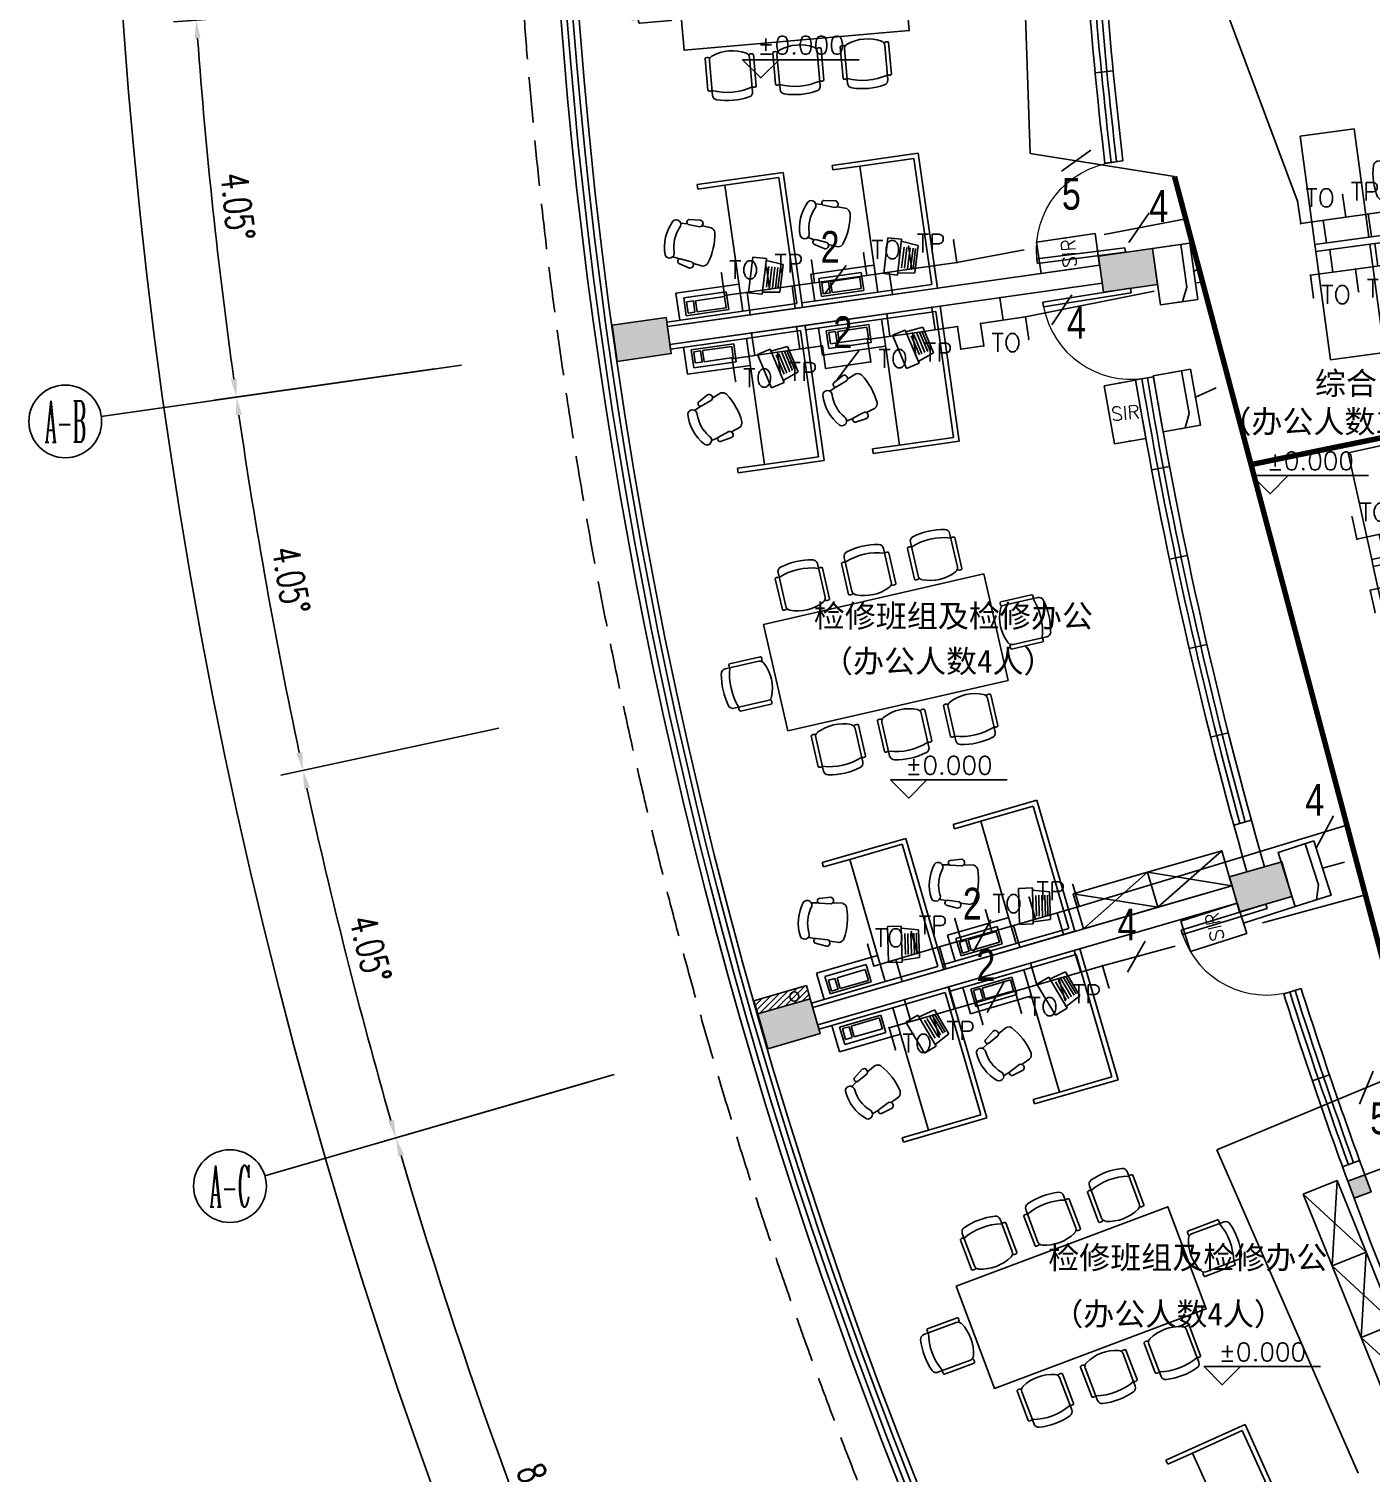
# Model space of a CAD drawing. Extents: x 13680 to 1640314, y -473492 to 65390.
# Drawn here: x 1410933 to 1425689, y -318652 to -302768 of the extents above; entities that cross this region are included whole.
import ezdxf
from ezdxf.enums import TextEntityAlignment as Align

# ---------------------------------------------------------------- set-up
doc = ezdxf.new("R2010")
doc.units = 0
doc.header["$LTSCALE"] = 1000
doc.header["$MEASUREMENT"] = 0
doc.linetypes.add('DASH', pattern=[0.35, 0.25, -0.1])
doc.linetypes.add('DASHDOT', pattern=[1, 0.5, -0.25, 0, -0.25])
doc.layers.add('04071 FF-TXT', color=3, linetype='Continuous', lineweight=25)
for name, color, linetype in [('AXIS', 1, 'Continuous'), ('AXIS_TEXT', 7, 'Continuous'), ('COLUMN', 255, 'Continuous'), ('DIM-照明', 3, 'Continuous'), ('door', 2, 'Continuous'), ('EQUIP-通讯', 6, 'Continuous'), ('HATCH', 8, 'Continuous'), ('PUB_HATCH', 8, 'Continuous'), ('TEL_TEXT', 7, 'Continuous'), ('VPIPE-雨水', 4, 'DASH'), ('WALL', 255, 'Continuous'), ('WINDOW', 2, 'Continuous'), ('WIRE-照明', 120, 'Continuous'), ('室外建筑', 8, 'Continuous'), ('装修家具', 8, 'Continuous'), ('装修家具2', 8, 'Continuous')]:
    doc.layers.add(name, color=color, linetype=linetype)
doc.styles.add('_TCH_AXIS', font='COMPLEX', dxfattribs={"bigfont": 'GBCBIG'})
doc.styles.add('_TCH_DIM_T3', font='SIMPLEX', dxfattribs={"width": 0.705882, "bigfont": 'GBCBIG'})
doc.styles.add('_TEL_DIM', font='SIMPLEX', dxfattribs={"width": 0.8, "height": 3.5, "bigfont": 'HZTXT'})
doc.styles.add('IN-C', font='')
doc.styles.add('IN-E', font='simplex.shx')
doc.styles.get("Standard").update_dxf_attribs({"font": 'haiwenrs.shx', "bigfont": 'hztxt.shx'})
doc.styles.get('IN-C').set_extended_font_data('SimSun')
doc.dimstyles.new('_TCH_ARROW&&100', dxfattribs={"dimtxt": 297.5, "dimasz": 200, "dimexe": 250, "dimexo": 300, "dimgap": 126.25, "dimtad": 1, "dimdec": 0, "dimzin": 0, "dimdsep": 46, "dimtxsty": '_TCH_DIM_T3', "dimcen": 0.09, "dimclrt": 7, "dimazin": 2, "dimtfac": 1, "dimtdec": 0, "dimtix": 1, "dimtmove": 2, "dimatfit": 3, "dimfxl": 1, "dimtolj": 1, "dimtzin": 0, "dimarcsym": 0})

# ---------------------------------------------------------------- blocks, each defined once
blk = doc.blocks.new('A$C44F7551D')
at = {"layer": '装修家具', "color": 8}
for p, q in [((0, 400), (850, 0)), ((850, 400), (0, 0))]:
    blk.add_line(p, q, dxfattribs=at)
blk.add_lwpolyline([(0, 400), (0, 0), (850, 0), (850, 400)], close=True, dxfattribs=at)
blk = doc.blocks.new('A$C3ECB1412')
at = {"layer": '装修家具', "color": 8}
for p, q in [((0, 1500), (0, 0)), ((0, 1500), (0, 0)), ((1500, 1500), (0, 1500)), ((0, 1500), (50, 1500)), ((50, 1444), (50, 844)), ((50, 1444), (1450, 1444)), ((1450, 1444), (1450, 844)), ((1500, 1500), (1500, 544)), ((201, 1278), (496, 1355)), ((201, 1278), (227, 1087)), ((244, 1263), (466, 1322)), ((250, 1237), (473, 1295)), ((496, 1355), (567, 1176)), ((205, 1083), (588, 1184)), ((259, 1205), (482, 1263)), ((268, 1171), (491, 1229)), ((276, 1140), (499, 1199)), ((588, 1184), (626, 1037)), ((243, 937), (205, 1083)), ((626, 1037), (243, 937)), ((50, 844), (50, 0)), ((50, 844), (50, 0)), ((390, 844), (50, 844)), ((350, 144), (350, 844)), ((390, 844), (1450, 844)), ((1450, 844), (1450, 544)), ((90, 695), (90, 223)), ((289, 695), (90, 695)), ((115, 670), (115, 347)), ((239, 670), (115, 670)), ((239, 347), (239, 670)), ((289, 223), (289, 695)), ((605, 480), (646, 383)), ((1008, 635), (1043, 536)), ((1081, 386), (1038, 507)), ((1132, 400), (1108, 527)), ((1450, 544), (1500, 544)), ((115, 347), (239, 347)), ((239, 323), (115, 323)), ((115, 323), (115, 248)), ((239, 248), (239, 323)), ((671, 223), (604, 333)), ((719, 246), (669, 365)), ((1088, 377), (1108, 304)), ((90, 223), (289, 223)), ((115, 248), (239, 248)), ((719, 236), (753, 168)), ((0, 0), (50, 0)), ((50, 144), (350, 144))]:
    blk.add_line(p, q, dxfattribs=at)
for centre, radius, start, end in [((1036, -39), 708, 96.8246, 125.3087), ((950, 594), 70.3, 35.575, 88.634), ((675, 488), 70.3, 133.4994, 186.5584), ((1074, 512), 36.8, 24.5799, 187.0599), ((639, 344), 36.8, 35.0735, 197.5535), ((1104, 401), 27.9, 213.3494, 358.8432), ((691, 242), 27.9, 223.2902, 8.784), ((795, 137), 51.9, 81.3842, 259.8017), ((800, 575), 489, 268.3277, 313.8056), ((797, 582), 394, 270.7801, 311.3533), ((1098, 254), 51.9, 322.3317, 140.7492)]:
    blk.add_arc(centre, radius, start, end, dxfattribs=at)
blk = doc.blocks.new('A$C03587EE0')
at = {"layer": '装修家具', "color": 8}
for p, q in [((452, 493), (71, 487)), ((478, 538), (131, 533)), ((458, 49), (78, 44)), ((486, 5), (138, 0))]:
    blk.add_line(p, q, dxfattribs=at)
for centre, radius, start, end in [((72, 433), 54, 90.7938, 166.8568), ((750, 275), 660, 161.17, 200.4176), ((178, 511), 57.9, 164.7793, 203.647), ((131, 524), 9, 90.7938, 164.7793), ((452, 439), 54, 24.9428, 90.7938), ((478, 529), 9, 16.8083, 90.7938), ((432, 515), 57.9, 328.4736, 16.8083), ((750, 275), 750, 166.8568, 194.7308), ((81, 266), 464, 336.6448, 24.9428), ((77, 98), 54, 194.7308, 270.7938), ((185, 23), 57.9, 157.9406, 196.8083), ((138, 9), 9, 196.8083, 270.7938), ((457, 103), 54, 270.7938, 336.6448), ((485, 14), 9, 270.7938, 344.7793), ((438, 27), 57.9, 344.7793, 33.114)]:
    blk.add_arc(centre, radius, start, end, dxfattribs=at)
blk = doc.blocks.new('A$C40867F42')
at = {"layer": '装修家具', "color": 8}
blk.add_lwpolyline([(-40032, -14249), (-38832, -14249), (-38832, -11763), (-40032, -11763)], close=True, dxfattribs=at)
at = {"layer": '装修家具', "color": 8, "xscale": -1}
for p, rotation in [((-39173, -11164), 90.793803449409), ((-40630, -12003), 180.7938034227225), ((-40630, -12749), 180.7938034227225), ((-40630, -13495), 180.7938034227225)]:
    blk.add_blockref('A$C03587EE0', p, dxfattribs=dict(at, rotation=rotation))
at = {"layer": '装修家具', "color": 8}
for p, rotation in [((-38234, -12003), 179.2061965576802), ((-38233, -12749), 179.2061965576802), ((-38233, -13495), 179.2061965576802), ((-39173, -14847), 89.20619653099655)]:
    blk.add_blockref('A$C03587EE0', p, dxfattribs=dict(at, rotation=rotation))
blk = doc.blocks.new('A$C6DCB248D')
at = {"layer": '装修家具', "color": 8}
for p, q in [((50, 1272), (50, 672)), ((50, 1272), (50, 672)), ((1250, 1272), (50, 1272)), ((50, 1272), (100, 1272)), ((1250, 1272), (1250, 672)), ((1250, 672), (50, 672))]:
    blk.add_line(p, q, dxfattribs=at)
at = {"layer": '装修家具2', "color": 8}
for p, q in [((403, 207), (380, 334)), ((435, 471), (437, 366)), ((456, 212), (452, 341)), ((844, 212), (848, 341)), ((865, 471), (863, 366)), ((897, 207), (920, 334)), ((453, 202), (460, 126)), ((847, 202), (840, 126))]:
    blk.add_line(p, q, dxfattribs=at)
for centre, radius, start, end in [((503, 453), 70.3, 112.4327, 165.4917), ((650, -168), 708, 75.758, 104.242), ((797, 453), 70.3, 14.5083, 67.5673), ((417, 332), 36.8, 14.0068, 176.4868), ((883, 332), 36.8, 3.5132, 165.9932), ((429, 218), 27.9, 202.2235, 347.7173), ((871, 218), 27.9, 192.2827, 337.7765), ((488, 82), 51.9, 60.3175, 238.735), ((650, 489), 489, 247.2611, 292.7389), ((650, 497), 394, 249.7134, 290.2866), ((812, 82), 51.9, 301.265, 119.6825)]:
    blk.add_arc(centre, radius, start, end, dxfattribs=at)
blk = doc.blocks.new('A$C011C4558')
at = {"layer": '装修家具', "color": 8}
blk.add_lwpolyline([(0, 1200), (2999, 1200), (2999, 1280), (0, 1280)], close=True, dxfattribs=at)
at = {"layer": '装修家具', "color": 8, "xscale": -1, "rotation": 90}
for p in [(1272, 2530), (2771, 2530), (1272, 1250), (2771, 1250)]:
    blk.add_blockref('A$C6DCB248D', p, dxfattribs=at)
blk = doc.blocks.new('A$C1D562E84')
at = {"layer": '装修家具', "color": 8}
for p, rotation in [((1931, -1026), 7.74748324995508), ((2659, -4471), 12.45405181787553)]:
    blk.add_blockref('A$C011C4558', p, dxfattribs=dict(at, rotation=rotation))
at = {"layer": '装修家具', "color": 8, "xscale": -1, "rotation": 197.1606203857971}
blk.add_blockref('A$C011C4558', (2914, -5480), dxfattribs=at)
blk = doc.blocks.new('yg')
at = {"layer": 'VPIPE-雨水', "linetype": 'Continuous'}
blk.add_circle((389134, 284313), 50, dxfattribs=at)
blk = doc.blocks.new('_FZH')
blk.add_lwpolyline([(-0.5, -0.5), (0.5, -0.5), (0.5, 0.5), (-0.5, 0.5)], close=True)
at = {"layer": 'PUB_HATCH'}
blk.add_solid([(-0.5, -0.5), (0.5, -0.5), (-0.5, 0.5), (0.5, 0.5)], dxfattribs=at)
blk = doc.blocks.new('$DorLib2D$00000001')
for p, q in [((0.45, 0.975), (0.5, 0.975)), ((0.45, 0), (0.45, 0.975)), ((0.5, 0), (0.5, 0.975)), ((0.5, 0), (0.45, 0))]:
    blk.add_line(p, q)
at = {"lineweight": 13}
blk.add_arc((0.475, 0), 0.975, 91.4693, 180, dxfattribs=at)
blk = doc.blocks.new('*D195')
at = {"layer": 'AXIS', "color": 0, "lineweight": -2, "transparency": 16777216}
for p, q in [((1414967, -302516), (1412523, -302689)), ((1415392, -306508), (1412966, -306853))]:
    blk.add_line(p, q, dxfattribs=at)
blk.add_arc((1471625, -298505), 59000, 184.24423, 187.90568, dxfattribs=at)
at = {"layer": 'AXIS', "color": 0, "transparency": 16777216}
for points in [[(1412754, -302874), (1412820, -302869), (1412773, -302672)], [(1413219, -306615), (1413153, -306624), (1413214, -306818)]]:
    blk.add_solid(points, dxfattribs=at)
at = {"layer": 'Defpoints', "color": 0, "transparency": 16777216}
for p in [(1471625, -298505), (1415266, -302495), (1412887, -304057), (1415689, -306466)]:
    blk.add_point(p, dxfattribs=at)
at = {"layer": 'AXIS', "color": 7, "transparency": 16777216, "insert": (1413230, -304720), "char_height": 297.5, "attachment_point": 5, "rotation": 276.075, "style": '_TCH_DIM_T3'}
blk.add_mtext('\\A1;4.05°', dxfattribs=at)
blk = doc.blocks.new('*D196')
at = {"layer": 'AXIS', "color": 0, "lineweight": -2, "transparency": 16777216}
for p, q in [((1415392, -306508), (1412966, -306853)), ((1416098, -310460), (1413703, -310976))]:
    blk.add_line(p, q, dxfattribs=at)
blk.add_arc((1471625, -298505), 59000, 188.29413, 191.95608, dxfattribs=at)
at = {"layer": 'AXIS', "color": 0, "transparency": 16777216}
for points in [[(1413209, -307021), (1413275, -307011), (1413214, -306818)], [(1413938, -310720), (1413873, -310734), (1413947, -310923)]]:
    blk.add_solid(points, dxfattribs=at)
at = {"layer": 'Defpoints', "color": 0, "transparency": 16777216}
for p in [(1471625, -298505), (1415689, -306466), (1413426, -308192), (1416391, -310397)]:
    blk.add_point(p, dxfattribs=at)
at = {"layer": 'AXIS', "color": 7, "transparency": 16777216, "insert": (1413815, -308829), "char_height": 297.5, "attachment_point": 5, "rotation": 280.1251, "style": '_TCH_DIM_T3'}
blk.add_mtext('\\A1;4.05°', dxfattribs=at)
blk = doc.blocks.new('*D197')
at = {"layer": 'AXIS', "color": 0, "lineweight": -2, "transparency": 16777216}
for p, q in [((1416098, -310460), (1413703, -310976)), ((1417081, -314351), (1414728, -315035))]:
    blk.add_line(p, q, dxfattribs=at)
blk.add_arc((1471625, -298505), 59000, 192.34452, 196.00578, dxfattribs=at)
at = {"layer": 'AXIS', "color": 0, "transparency": 16777216}
for points in [[(1413957, -311125), (1414022, -311111), (1413947, -310923)], [(1414945, -314764), (1414880, -314782), (1414968, -314965)]]:
    blk.add_solid(points, dxfattribs=at)
at = {"layer": 'Defpoints', "color": 0, "transparency": 16777216}
for p in [(1471625, -298505), (1416391, -310397), (1414256, -312278), (1417369, -314268)]:
    blk.add_point(p, dxfattribs=at)
at = {"layer": 'AXIS', "color": 7, "transparency": 16777216, "insert": (1414688, -312886), "char_height": 297.5, "attachment_point": 5, "rotation": 284.1752, "style": '_TCH_DIM_T3'}
blk.add_mtext('\\A1;4.05°', dxfattribs=at)
blk = doc.blocks.new('*D198')
at = {"layer": 'AXIS', "color": 0, "lineweight": -2, "transparency": 16777216}
for p, q in [((1417081, -314351), (1414728, -315035)), ((1419858, -321879), (1417625, -322887))]:
    blk.add_line(p, q, dxfattribs=at)
blk.add_arc((1471625, -298505), 59000, 196.39422, 204.10568, dxfattribs=at)
at = {"layer": 'AXIS', "color": 0, "transparency": 16777216}
for points in [[(1414992, -315167), (1415056, -315148), (1414968, -314965)], [(1417801, -322588), (1417740, -322615), (1417852, -322784)]]:
    blk.add_solid(points, dxfattribs=at)
at = {"layer": 'Defpoints', "color": 0, "transparency": 16777216}
for p in [(1471625, -298505), (1417369, -314268), (1415806, -317616), (1420131, -321755)]:
    blk.add_point(p, dxfattribs=at)
at = {"layer": 'AXIS', "color": 7, "transparency": 16777216, "insert": (1416530, -318830), "char_height": 297.5, "attachment_point": 5, "rotation": 290.25, "style": '_TCH_DIM_T3'}
blk.add_mtext('\\A1;8.1°', dxfattribs=at)
blk = doc.blocks.new('*D199')
at = {"layer": 'AXIS', "color": 0, "lineweight": -2, "transparency": 16777216}
for p, q in [((1419858, -321879), (1417625, -322887)), ((1423667, -328940), (1421599, -330252))]:
    blk.add_line(p, q, dxfattribs=at)
blk.add_arc((1471625, -298505), 59000, 204.49413, 212.20578, dxfattribs=at)
at = {"layer": 'AXIS', "color": 0, "transparency": 16777216}
for points in [[(1417905, -322980), (1417965, -322952), (1417852, -322784)], [(1421731, -329932), (1421675, -329967), (1421810, -330119)]]:
    blk.add_solid(points, dxfattribs=at)
at = {"layer": 'Defpoints', "color": 0, "transparency": 16777216}
for p in [(1471625, -298505), (1420131, -321755), (1419056, -325290), (1423921, -328779)]:
    blk.add_point(p, dxfattribs=at)
at = {"layer": 'AXIS', "color": 7, "transparency": 16777216, "insert": (1419944, -326391), "char_height": 297.5, "attachment_point": 5, "rotation": 298.35, "style": '_TCH_DIM_T3'}
blk.add_mtext('\\A1;8.1°', dxfattribs=at)
blk = doc.blocks.new('*D200')
at = {"layer": 'AXIS', "color": 0, "lineweight": -2, "transparency": 16777216}
for p, q in [((1423667, -328940), (1421599, -330252)), ((1425937, -332251), (1423966, -333706))]:
    blk.add_line(p, q, dxfattribs=at)
blk.add_arc((1471625, -298505), 59000, 212.59422, 216.25576, dxfattribs=at)
at = {"layer": 'AXIS', "color": 0, "transparency": 16777216}
for points in [[(1421889, -330305), (1421946, -330269), (1421810, -330119)], [(1424075, -333377), (1424022, -333417), (1424167, -333558)]]:
    blk.add_solid(points, dxfattribs=at)
at = {"layer": 'Defpoints', "color": 0, "transparency": 16777216}
for p in [(1471625, -298505), (1423921, -328779), (1422569, -331283), (1426178, -332073)]:
    blk.add_point(p, dxfattribs=at)
at = {"layer": 'AXIS', "color": 7, "transparency": 16777216, "insert": (1423185, -331704), "char_height": 297.5, "attachment_point": 5, "rotation": 304.425, "style": '_TCH_DIM_T3'}
blk.add_mtext('\\A1;4.05°', dxfattribs=at)
blk = doc.blocks.new('*D201')
at = {"layer": 'AXIS', "color": 0, "lineweight": -2, "transparency": 16777216}
for p, q in [((1425937, -332251), (1423966, -333706)), ((1428435, -335394), (1426572, -336985))]:
    blk.add_line(p, q, dxfattribs=at)
blk.add_arc((1471625, -298505), 59000, 216.6442, 220.30638, dxfattribs=at)
at = {"layer": 'AXIS', "color": 0, "transparency": 16777216}
for points in [[(1424259, -333738), (1424313, -333699), (1424167, -333558)], [(1426658, -336649), (1426607, -336692), (1426762, -336823)]]:
    blk.add_solid(points, dxfattribs=at)
at = {"layer": 'Defpoints', "color": 0, "transparency": 16777216}
for p in [(1471625, -298505), (1426178, -332073), (1425006, -334666), (1428663, -335199)]:
    blk.add_point(p, dxfattribs=at)
at = {"layer": 'AXIS', "color": 7, "transparency": 16777216, "insert": (1425651, -335042), "char_height": 297.5, "attachment_point": 5, "rotation": 308.4753, "style": '_TCH_DIM_T3'}
blk.add_mtext('\\A1;4.05°', dxfattribs=at)
blk = doc.blocks.new('*D209')
at = {"layer": 'AXIS', "color": 0, "lineweight": -2, "transparency": 16777216}
for p, q in [((1414825, -298505), (1411575, -298505)), ((1462740, -354605), (1462231, -357815))]:
    blk.add_line(p, q, dxfattribs=at)
blk.add_arc((1471625, -298505), 59800, 180.19165, 260.80826, dxfattribs=at)
at = {"layer": 'AXIS', "color": 0, "transparency": 16777216}
for points in [[(1411792, -298705), (1411859, -298705), (1411825, -298505)], [(1462078, -357504), (1462068, -357570), (1462270, -357569)]]:
    blk.add_solid(points, dxfattribs=at)
at = {"layer": 'Defpoints', "color": 0, "transparency": 16777216}
for p in [(1415125, -298505), (1471625, -298505), (1418343, -325653), (1462787, -354309)]:
    blk.add_point(p, dxfattribs=at)
at = {"layer": 'AXIS', "color": 7, "transparency": 16777216, "insert": (1426362, -337163), "char_height": 297.5, "attachment_point": 5, "rotation": 310.5, "style": '_TCH_DIM_T3'}
blk.add_mtext('\\A1;81°', dxfattribs=at)
blk = doc.blocks.new('bg')
blk.add_lwpolyline([(2, 2), (0, 0), (-2, 2), (10.82, 2)])
at = {"color": 7, "style": 'IN-E'}
blk.add_attdef('LEVEL', (2, 2.61), '', height=2, dxfattribs=at)
blk = doc.blocks.new('$equip$00001847')
for p, q in [((-0.5, 0.499), (-0.5, 0.999)), ((0.5, 0.999), (0.5, 0.499)), ((0.5, 0.499), (-0.5, 0.499)), ((0, 0.5), (0, 0))]:
    blk.add_line(p, q)
for p in [(-0.5, 0.999), (0.5, 0.999), (-0.5, 0.499), (0.5, 0.499), (0, 0)]:
    blk.add_point(p)
at = {"color": 7, "style": '_TEL_DIM'}
blk.add_attdef('$TEXT$', text='', height=0.4, dxfattribs=at).set_placement((0, 0.999), align=Align.MIDDLE_CENTER)
at = {"color": 7, "style": '_TEL_DIM', "flags": 1}
blk.add_attdef('A', text='', height=0.00002, dxfattribs=at).set_placement((0, 0), align=Align.MIDDLE_CENTER)
blk = doc.blocks.new('$TelecSys$00000095')
blk.add_line((0.4, 0.4), (-0.4, -0.4))
at = {"width": 0.8}
blk.add_attdef('N', text='', height=1, dxfattribs=at).set_placement((-0.017, 1.056), align=Align.MIDDLE)
blk = doc.blocks.new('$equip$00001889')
for p, q in [((-0.65, 0.35), (-0.65, -0.35)), ((0.65, 0.35), (-0.65, 0.35)), ((0.65, 0.35), (0.65, -0.35)), ((-0.65, -0.35), (0.65, -0.35))]:
    blk.add_line(p, q)
for p in [(0, 0.35), (-0.65, 0), (0.65, 0), (0, -0.35)]:
    blk.add_point(p)
at = {"color": 7, "style": '_TEL_DIM'}
blk.add_attdef('$TEXT$', text='', height=0.3, dxfattribs=at).set_placement((-0.02, -0.003), align=Align.MIDDLE_CENTER)
at = {"color": 7, "style": '_TEL_DIM', "flags": 1}
blk.add_attdef('A', text='', height=0.00002, dxfattribs=at).set_placement((0, 0), align=Align.MIDDLE_CENTER)
blk = doc.blocks.new('$equip$00001876')
at = {"color": 0, "linetype": 'Continuous'}
blk.add_lwpolyline([(-0.625, 0.415), (0.625, 0.415), (0.625, -0.415), (-0.625, -0.415)], close=True, dxfattribs=at)
blk.add_lwpolyline([(0.625, 0.075), (0.325, 0.215), (-0.625, 0.215)], dxfattribs=at)
for p in [(0, 0.415), (-0.625, 0), (0.625, 0), (0, -0.415)]:
    blk.add_point(p)
at = {"layer": 'TEL_TEXT', "style": '_TEL_DIM', "flags": 1}
blk.add_attdef('A', text='', height=0.00002, dxfattribs=at).set_placement((0, 0), align=Align.MIDDLE_CENTER)

msp = doc.modelspace()

# ---------------------------------------------------------------- hatches: boundary and pattern name
at = {"layer": 'WALL'}
h = msp.add_hatch(dxfattribs=at)
h.set_pattern_fill('ANSI31', color=0, scale=30)
h.set_pattern_definition([(45, (1298227.88, -357550.95), (-33.67596, 33.67596), [])])
h.paths.add_polyline_path([(1419479.734, -313290.225), (1419521.583, -313434.269), (1418945.757, -313601.562), (1418903.909, -313457.518)])

# ---------------------------------------------------------------- linework, layer by layer
at = {"layer": 'AXIS'}
for p, q in [((1415688.949, -306465.589), (1411728.854, -307029.188)), ((1417368.706, -314267.757), (1413527.531, -315383.722))]:
    msp.add_line(p, q, dxfattribs=at)
for centre in [(1411332.844, -307085.547), (1413143.414, -315495.318)]:
    msp.add_circle(centre, 400, dxfattribs=at)
at = {"layer": 'WALL', "color": 0}
for p, q in [((1417951.932, -306042.603), (1422704.04, -305366.278)), ((1417980.112, -306240.608), (1422732.22, -305564.283)), ((1419549.482, -313530.048), (1424158.892, -312190.891)), ((1419605.28, -313722.107), (1424214.69, -312382.95)), ((1425619.312, -315370.676), (1430310.268, -313640.091))]:
    msp.add_line(p, q, dxfattribs=at)
msp.add_lwpolyline([(1419479.734, -313290.225), (1419521.583, -313434.269), (1418945.757, -313601.562), (1418903.909, -313457.518)], close=True, dxfattribs=at)
msp.add_arc((1471625.299, -298504.76), 49200, 200.3664547, 204.0655512, dxfattribs=at)
at = {"layer": 'WINDOW'}
for p, q in [((1422654.637, -303249.679), (1422853.705, -303230.391)), ((1422761.213, -304244.191), (1422959.61, -304218.842)), ((1423297.833, -306595.25), (1423100.241, -306626.26)), ((1423473.001, -307579.789), (1423276.461, -307616.83)), ((1423668.223, -308560.548), (1423472.48, -308601.592)), ((1423883.42, -309537.119), (1423688.555, -309582.149)), ((1424118.5, -310509.095), (1423924.595, -310558.092)), ((1424179.421, -311525.079), (1424372.291, -311472.151)), ((1424919.177, -313321.581), (1424728.047, -313380.503)), ((1425231.272, -314271.632), (1425041.909, -314335.987)), ((1425562.69, -315215.117), (1425374.679, -315283.322))]:
    msp.add_line(p, q, dxfattribs=at)
for radius, start, end in [(55000, 179.5833214, 212.4), (54933, 179.6526966, 212.2956987), (54867, 179.7212014, 212.2955732), (54800, 179.7909126, 261.2080234), (49200, 184.1667482, 186.6990988), (49000, 184.1669331, 186.6967221), (49130, 184.3687578, 186.6990988), (49070, 184.3687578, 186.6967221), (49200, 189.5013673, 195.9670895), (49130, 189.5013673, 195.3456001), (49070, 189.5037441, 195.3456001), (49000, 189.5037441, 195.9661389), (49200, 197.5989554, 200.1335449), (49130, 197.5996185, 199.9394988), (49070, 197.6001883, 199.9394988), (49000, 197.600855, 200.1330696)]:
    msp.add_arc((1471625.299, -298504.76), radius, start, end, dxfattribs=at)
at = {"layer": 'WIRE-照明'}
for p, q in [((1421769.399, -298999.016), (1421938.988, -304137.063)), ((1424879.703, -304661.373), (1424062.116, -302473.417)), ((1423527.352, -304391.859), (1421938.988, -304137.063)), ((1422754.579, -305027.815), (1423650.767, -304856.43)), ((1421134.354, -305337.663), (1421873.902, -305196.234)), ((1423738.856, -305433.643), (1423796.854, -305406.347)), ((1423774.539, -305560.7), (1423834.676, -305548.719)), ((1421889.802, -305936.192), (1423304.885, -305654.268)), ((1422478.881, -312419.162), (1425422.256, -311524.859)), ((1424855.335, -312420.597), (1424285.723, -312603.801)), ((1424494.594, -312598.333), (1425626.382, -312293.252)), ((1422735.637, -313072.471), (1423533.745, -312857.336)), ((1426134.071, -314204.35), (1423992.543, -315096.553)), ((1425548.146, -318651.616), (1423992.543, -315096.553))]:
    msp.add_line(p, q, dxfattribs=at)
at = {"layer": 'WIRE-照明', "linetype": 'Continuous'}
for p, q in [((1419570.966, -305560.166), (1420144.33, -305478.564)), ((1421177.06, -306290.149), (1421430.015, -306254.148)), ((1419691.15, -306501.625), (1420187.037, -306431.05)), ((1421183.519, -312795.5), (1421518.587, -312698.153)), ((1421349.106, -313475.296), (1421775.343, -313351.462))]:
    msp.add_line(p, q, dxfattribs=at)
at = {"layer": 'WIRE-照明', "linetype": 'DASHDOT', "ltscale": 0.5}
for p, q in [((1423756.709, -306819.539), (1424127.989, -306652.841)), ((1425155.629, -311996.68), (1425521.758, -311899.417))]:
    msp.add_line(p, q, dxfattribs=at)
at = {"layer": 'WIRE-照明', "const_width": 60}
for points in [[(1423527.352, -304391.859), (1426178.625, -314372.067)], [(1429699.928, -306463.964), (1424368.879, -307559.627)]]:
    msp.add_lwpolyline(points, dxfattribs=at)
at = {"layer": '室外建筑', "linetype": 'DASH', "ltscale": 2}
msp.add_arc((1471625.299, -298504.76), 55400, 179.1726169, 261.8263191, dxfattribs=at)

# ---------------------------------------------------------------- block references
at = {"layer": '04071 FF-TXT', "color": 9}
ref = msp.add_blockref('bg', (1418979.565, -303306.81), dxfattribs=dict(at, xscale=100, yscale=100, zscale=100))
ref.add_attrib('LEVEL', '%%P0.000', (1418941.835, -303046.27), dxfattribs={"layer": '0', "color": 7, "height": 200, "style": 'IN-E'})
ref = msp.add_blockref('bg', (1424578.237, -307879.725), dxfattribs=dict(at, xscale=100, yscale=100, zscale=100))
ref.add_attrib('LEVEL', '%%P0.000', (1424540.508, -307619.185), dxfattribs={"layer": '0', "color": 7, "height": 200, "style": 'IN-E'})
ref = msp.add_blockref('bg', (1420605.395, -311227.162), dxfattribs=dict(at, xscale=100, yscale=100, zscale=100))
ref.add_attrib('LEVEL', '%%P0.000', (1420567.666, -310966.623), dxfattribs={"layer": '0', "color": 7, "height": 200, "style": 'IN-E'})
ref = msp.add_blockref('bg', (1424051.846, -317679.589), dxfattribs=dict(at, xscale=100, yscale=100, zscale=100))
ref.add_attrib('LEVEL', '%%P0.000', (1424014.116, -317419.049), dxfattribs={"layer": '0', "color": 7, "height": 200, "style": 'IN-E'})
at = {"layer": 'COLUMN'}
for p, xscale, yscale, zscale, rotation in [((1423015.137, -305423.01), 400.0000000001097, 599.9999999998836, 599.999999999893, 278.1000000000075), ((1417669.01, -306183.877), 400.0000000001403, 599.9999999999709, 599.99999999998, 278.0999999422849), ((1424474.879, -312203.223), 399.9999999999854, 600, 600.0000000000107, 286.1999999422682), ((1419289.293, -313709.775), 400.0000000000505, 599.9999999999418, 599.9999999999458, 286.1999999423003)]:
    msp.add_blockref('_FZH', p, dxfattribs=dict(at, xscale=xscale, yscale=yscale, zscale=zscale, rotation=rotation))
at = {"layer": 'COLUMN', "linetype": 'ByBlock', "xscale": 199.9999999999714, "yscale": 199.9999999999714, "zscale": 199.9999999999714, "rotation": 290.249999942265}
msp.add_blockref('_FZH', (1425560.104, -315499.107), dxfattribs=at)
at = {"layer": 'DIM-照明'}
ref = msp.add_blockref('$TelecSys$00000095', (1422445.867, -304218.374), dxfattribs=dict(at, xscale=350, yscale=350, zscale=350, rotation=170.8866115465578))
ref.add_attrib('N', '5', dxfattribs={"layer": '0', "color": 7, "height": 350, "width": 0.8}).set_placement((1422393.372, -304584.12), align=Align.MIDDLE)
ref = msp.add_blockref('$TelecSys$00000095', (1423136.51, -304954.776), dxfattribs=dict(at, xscale=350, yscale=350, zscale=350, rotation=10.82638509350022))
ref.add_attrib('N', '4', dxfattribs={"layer": '0', "color": 7, "height": 350, "width": 0.8}).set_placement((1423354.274, -304716.557), align=Align.MIDDLE)
ref = msp.add_blockref('$TelecSys$00000095', (1419798.854, -305527.733), dxfattribs=dict(at, xscale=350, yscale=350, zscale=350, rotation=8.100000531148133))
ref.add_attrib('N', '2', dxfattribs={"layer": '0', "color": 7, "height": 350, "width": 0.8}).set_placement((1419740.762, -305162.833), align=Align.MIDDLE)
ref = msp.add_blockref('$TelecSys$00000095', (1422287.942, -305856.871), dxfattribs=dict(at, xscale=350, yscale=350, zscale=350, rotation=11.26736549383835))
ref.add_attrib('N', '4', dxfattribs={"layer": '0', "color": 7, "height": 350, "width": 0.8}).set_placement((1422449.752, -305998.641), align=Align.MIDDLE)
ref = msp.add_blockref('$TelecSys$00000095', (1419939.093, -306466.338), dxfattribs=dict(at, xscale=350, yscale=350, zscale=350, rotation=8.100000618890594))
ref.add_attrib('N', '2', dxfattribs={"layer": '0', "color": 7, "height": 350, "width": 0.8}).set_placement((1419881.001, -306101.438), align=Align.MIDDLE)
ref = msp.add_blockref('$TelecSys$00000095', (1425182.621, -311597.669), dxfattribs=dict(at, xscale=350, yscale=350, zscale=350, rotation=16.9006633391755))
ref.add_attrib('N', '4', dxfattribs={"layer": '0', "color": 7, "height": 350, "width": 0.8}).set_placement((1425069.384, -311245.954), align=Align.MIDDLE)
ref = msp.add_blockref('$TelecSys$00000095', (1421413.095, -312739.517), dxfattribs=dict(at, xscale=350, yscale=350, zscale=350, rotation=16.19999994234865))
ref.add_attrib('N', '2', dxfattribs={"layer": '0', "color": 7, "height": 350, "width": 0.8}).set_placement((1421304.168, -312386.443), align=Align.MIDDLE)
ref = msp.add_blockref('$TelecSys$00000095', (1423107.578, -312972.212), dxfattribs=dict(at, xscale=350, yscale=350, zscale=350, rotation=15.08589544564438))
ref.add_attrib('N', '4', dxfattribs={"layer": '0', "color": 7, "height": 350, "width": 0.8}).set_placement((1423005.537, -312617.087), align=Align.MIDDLE)
ref = msp.add_blockref('$TelecSys$00000095', (1421562.224, -313413.379), dxfattribs=dict(at, xscale=350, yscale=350, zscale=350, rotation=16.20000146575311))
ref.add_attrib('N', '2', dxfattribs={"layer": '0', "color": 7, "height": 350, "width": 0.8}).set_placement((1421453.297, -313060.305), align=Align.MIDDLE)
ref = msp.add_blockref('$TelecSys$00000095', (1425634.695, -314412.4), dxfattribs=dict(at, xscale=350, yscale=350, zscale=350, rotation=202.6175768626124))
ref.add_attrib('N', '5', dxfattribs={"layer": '0', "color": 7, "height": 350, "width": 0.8}).set_placement((1425782.404, -314751.086), align=Align.MIDDLE)
at = {"layer": 'door', "zscale": 100}
for p, xscale, yscale, rotation in [((1422924.746, -304728.915), -999.9999999999999, 1000, 97.17014004314545), ((1423121.981, -306114.763), 999.9999999999825, 999.9999999999825, 99.02985995682373), ((1424679.485, -312872.254), 999.9999999999914, 999.9999999999914, 107.1335710853963)]:
    msp.add_blockref('$DorLib2D$00000001', p, dxfattribs=dict(at, xscale=xscale, yscale=yscale, rotation=rotation))
at = {"layer": 'EQUIP-通讯'}
ref = msp.add_blockref('$equip$00001847', (1425692.601, -305050.214), dxfattribs=dict(at, xscale=499.9999999999997, yscale=499.9999999999997, zscale=499.9999999999997, rotation=8.099999716868048))
ref.add_attrib('$TEXT$', 'TP', dxfattribs={"layer": '0', "color": 7, "height": 200, "style": '_TEL_DIM'}).set_placement((1425622.22, -304555.697), align=Align.MIDDLE_CENTER)
ref = msp.add_blockref('$equip$00001847', (1425197.589, -305120.665), dxfattribs=dict(at, xscale=499.9999999999997, yscale=499.9999999999997, zscale=499.9999999999997, rotation=8.099999716868048))
ref.add_attrib('$TEXT$', 'TO', dxfattribs={"layer": '0', "color": 7, "height": 200, "style": '_TEL_DIM'}).set_placement((1425127.209, -304626.147), align=Align.MIDDLE_CENTER)
ref = msp.add_blockref('$equip$00001847', (1420426.991, -305690.35), dxfattribs=dict(at, xscale=499.9999999999997, yscale=499.9999999999997, zscale=499.9999999999997, rotation=8.099999716868048))
ref.add_attrib('$TEXT$', 'TO', dxfattribs={"layer": '0', "color": 7, "height": 200, "style": '_TEL_DIM'}).set_placement((1420356.611, -305195.833), align=Align.MIDDLE_CENTER)
ref = msp.add_blockref('$equip$00001847', (1420922.003, -305619.9), dxfattribs=dict(at, xscale=499.9999999999997, yscale=499.9999999999997, zscale=499.9999999999997, rotation=8.099999716868048))
ref.add_attrib('$TEXT$', 'TP', dxfattribs={"layer": '0', "color": 7, "height": 200, "style": '_TEL_DIM'}).set_placement((1420851.622, -305125.382), align=Align.MIDDLE_CENTER)
ref = msp.add_blockref('$equip$00001889', (1422357.353, -305239.558), dxfattribs=dict(at, xscale=499.9999999999628, yscale=499.9999999999628, zscale=499.9999999999628, rotation=188.2225193098462))
ref.add_attrib('$TEXT$', 'SIR', dxfattribs={"layer": '0', "color": 7, "height": 150, "rotation": 93.2003879, "style": '_TEL_DIM'}).set_placement((1422367.03, -305236.569), align=Align.MIDDLE_CENTER)
at = {"layer": 'EQUIP-通讯', "xscale": 499.9999999999885, "yscale": 499.9999999999885, "zscale": 499.9999999999885}
for p, rotation in [((1423533.426, -305462.88), 278.1000000000068), ((1423552.428, -306855.944), 280.1045227094142), ((1424957.959, -312059.791), 287.7068377562126)]:
    msp.add_blockref('$equip$00001876', p, dxfattribs=dict(at, rotation=rotation))
at = {"layer": 'EQUIP-通讯'}
ref = msp.add_blockref('$equip$00001847', (1425730.693, -305128.873), dxfattribs=dict(at, xscale=500, yscale=500, zscale=500, rotation=187.7474832499546))
ref.add_attrib('$TEXT$', 'TP', dxfattribs={"layer": '0', "color": 7, "height": 200, "style": '_TEL_DIM'}).set_placement((1425798.029, -305623.814), align=Align.MIDDLE_CENTER)
ref = msp.add_blockref('$equip$00001847', (1419358.615, -305842.403), dxfattribs=dict(at, xscale=499.9999999999999, yscale=499.9999999999999, zscale=499.9999999999999, rotation=8.099999716868046))
ref.add_attrib('$TEXT$', 'TP', dxfattribs={"layer": '0', "color": 7, "height": 200, "style": '_TEL_DIM'}).set_placement((1419288.235, -305347.885), align=Align.MIDDLE_CENTER)
ref = msp.add_blockref('$equip$00001847', (1425235.257, -305196.277), dxfattribs=dict(at, xscale=500, yscale=500, zscale=500, rotation=187.7474832499546))
ref.add_attrib('$TEXT$', 'TO', dxfattribs={"layer": '0', "color": 7, "height": 200, "style": '_TEL_DIM'}).set_placement((1425302.593, -305691.218), align=Align.MIDDLE_CENTER)
ref = msp.add_blockref('$equip$00001847', (1418863.603, -305912.853), dxfattribs=dict(at, xscale=500, yscale=500, zscale=500, rotation=8.099999716868044))
ref.add_attrib('$TEXT$', 'TO', dxfattribs={"layer": '0', "color": 7, "height": 200, "style": '_TEL_DIM'}).set_placement((1418793.223, -305418.336), align=Align.MIDDLE_CENTER)
ref = msp.add_blockref('$equip$00001847', (1421607.141, -305724.405), dxfattribs=dict(at, xscale=500, yscale=500, zscale=500, rotation=188.0999997168674))
ref.add_attrib('$TEXT$', 'TO', dxfattribs={"layer": '0', "color": 7, "height": 200, "style": '_TEL_DIM'}).set_placement((1421677.521, -306218.923), align=Align.MIDDLE_CENTER)
ref = msp.add_blockref('$equip$00001847', (1420364.162, -305901.307), dxfattribs=dict(at, xscale=500.0000000000001, yscale=500.0000000000001, zscale=500.0000000000001, rotation=188.0999997168674))
ref.add_attrib('$TEXT$', 'TO', dxfattribs={"layer": '0', "color": 7, "height": 200, "style": '_TEL_DIM'}).set_placement((1420434.543, -306395.825), align=Align.MIDDLE_CENTER)
ref = msp.add_blockref('$equip$00001847', (1420859.174, -305830.857), dxfattribs=dict(at, xscale=500.0000000000001, yscale=500.0000000000001, zscale=500.0000000000001, rotation=188.0999997168674))
ref.add_attrib('$TEXT$', 'TP', dxfattribs={"layer": '0', "color": 7, "height": 200, "style": '_TEL_DIM'}).set_placement((1420929.554, -306325.374), align=Align.MIDDLE_CENTER)
ref = msp.add_blockref('$equip$00001847', (1418878.252, -306112.784), dxfattribs=dict(at, xscale=500, yscale=500, zscale=500, rotation=188.0999997168674))
ref.add_attrib('$TEXT$', 'TO', dxfattribs={"layer": '0', "color": 7, "height": 200, "style": '_TEL_DIM'}).set_placement((1418948.632, -306607.301), align=Align.MIDDLE_CENTER)
ref = msp.add_blockref('$equip$00001847', (1419373.264, -306042.333), dxfattribs=dict(at, xscale=500, yscale=500, zscale=500, rotation=188.0999997168674))
ref.add_attrib('$TEXT$', 'TP', dxfattribs={"layer": '0', "color": 7, "height": 200, "style": '_TEL_DIM'}).set_placement((1419443.644, -306536.851), align=Align.MIDDLE_CENTER)
ref = msp.add_blockref('$equip$00001889', (1422983.59, -306981.844), dxfattribs=dict(at, xscale=499.9999999999627, yscale=499.9999999999627, zscale=499.9999999999627, rotation=99.95019755539508))
ref.add_attrib('$TEXT$', 'SIR', dxfattribs={"layer": '0', "color": 7, "height": 150, "rotation": 4.9280662, "style": '_TEL_DIM'}).set_placement((1422986.87, -306991.426), align=Align.MIDDLE_CENTER)
ref = msp.add_blockref('$equip$00001847', (1425830.868, -308571.43), dxfattribs=dict(at, xscale=500, yscale=500, zscale=500, rotation=12.45405181787608))
ref.add_attrib('$TEXT$', 'TO', dxfattribs={"layer": '0', "color": 7, "height": 200, "style": '_TEL_DIM'}).set_placement((1425723.147, -308083.683), align=Align.MIDDLE_CENTER)
ref = msp.add_blockref('$equip$00001847', (1425869.523, -308644.821), dxfattribs=dict(at, xscale=500, yscale=500, zscale=500, rotation=192.4540518178761))
ref.add_attrib('$TEXT$', 'TP', dxfattribs={"layer": '0', "color": 7, "height": 200, "style": '_TEL_DIM'}).set_placement((1425977.244, -309132.568), align=Align.MIDDLE_CENTER)
ref = msp.add_blockref('$equip$00001847', (1422308.416, -312728.504), dxfattribs=dict(at, xscale=499.9999999999999, yscale=499.9999999999999, zscale=499.9999999999999, rotation=16.19999994225361))
ref.add_attrib('$TEXT$', 'TP', dxfattribs={"layer": '0', "color": 7, "height": 200, "style": '_TEL_DIM'}).set_placement((1422169.06, -312248.837), align=Align.MIDDLE_CENTER)
ref = msp.add_blockref('$equip$00001847', (1421828.269, -312867.999), dxfattribs=dict(at, xscale=499.9999999999999, yscale=499.9999999999999, zscale=499.9999999999999, rotation=16.19999994225361))
ref.add_attrib('$TEXT$', 'TO', dxfattribs={"layer": '0', "color": 7, "height": 200, "style": '_TEL_DIM'}).set_placement((1421688.913, -312388.332), align=Align.MIDDLE_CENTER)
ref = msp.add_blockref('$equip$00001889', (1423958.881, -312649.054), dxfattribs=dict(at, xscale=499.9999999999628, yscale=499.9999999999628, zscale=499.9999999999628, rotation=197.8293570660521))
ref.add_attrib('$TEXT$', 'SIR', dxfattribs={"layer": '0', "color": 7, "height": 150, "rotation": 102.8072257, "style": '_TEL_DIM'}).set_placement((1423967.923, -312644.492), align=Align.MIDDLE_CENTER)
ref = msp.add_blockref('$equip$00001847', (1421013.054, -313104.841), dxfattribs=dict(at, xscale=499.9999999999999, yscale=499.9999999999999, zscale=499.9999999999999, rotation=16.19999994225361))
ref.add_attrib('$TEXT$', 'TP', dxfattribs={"layer": '0', "color": 7, "height": 200, "style": '_TEL_DIM'}).set_placement((1420873.698, -312625.174), align=Align.MIDDLE_CENTER)
ref = msp.add_blockref('$equip$00001847', (1420532.907, -313244.337), dxfattribs=dict(at, xscale=500, yscale=500, zscale=500, rotation=16.1999999422536))
ref.add_attrib('$TEXT$', 'TO', dxfattribs={"layer": '0', "color": 7, "height": 200, "style": '_TEL_DIM'}).set_placement((1420393.551, -312764.67), align=Align.MIDDLE_CENTER)
ref = msp.add_blockref('$equip$00001847', (1422425.955, -312902.625), dxfattribs=dict(at, xscale=499.9999999999999, yscale=499.9999999999999, zscale=499.9999999999999, rotation=196.1999994914671))
ref.add_attrib('$TEXT$', 'TP', dxfattribs={"layer": '0', "color": 7, "height": 200, "style": '_TEL_DIM'}).set_placement((1422565.311, -313382.292), align=Align.MIDDLE_CENTER)
ref = msp.add_blockref('$equip$00001847', (1421945.808, -313042.121), dxfattribs=dict(at, xscale=499.9999999999999, yscale=499.9999999999999, zscale=499.9999999999999, rotation=196.1999994914671))
ref.add_attrib('$TEXT$', 'TO', dxfattribs={"layer": '0', "color": 7, "height": 200, "style": '_TEL_DIM'}).set_placement((1422085.165, -313521.788), align=Align.MIDDLE_CENTER)
ref = msp.add_blockref('$equip$00001847', (1420559.277, -313444.945), dxfattribs=dict(at, xscale=500, yscale=500, zscale=500, rotation=196.1999994914671))
ref.add_attrib('$TEXT$', 'TO', dxfattribs={"layer": '0', "color": 7, "height": 200, "style": '_TEL_DIM'}).set_placement((1420698.633, -313924.613), align=Align.MIDDLE_CENTER)
ref = msp.add_blockref('$equip$00001847', (1421039.424, -313305.45), dxfattribs=dict(at, xscale=500, yscale=500, zscale=500, rotation=196.1999994914671))
ref.add_attrib('$TEXT$', 'TP', dxfattribs={"layer": '0', "color": 7, "height": 200, "style": '_TEL_DIM'}).set_placement((1421178.78, -313785.117), align=Align.MIDDLE_CENTER)
at = {"layer": 'HATCH'}
msp.add_blockref('yg', (1030212.537, -597722.933), dxfattribs=at)
at = {"layer": '装修家具', "color": 8}
for name, p, rotation in [('A$C40867F42', (1435708.426, -340447.948), 274.9907504788798), ('A$C3ECB1412', (1419465.147, -306029.256), 278.0999999442328), ('A$C3ECB1412', (1417980.112, -306240.608), 278.0999999442328), ('A$C40867F42', (1398881.708, -274086.886), 102.8871345240431), ('A$C3ECB1412', (1421047.181, -313303.196), 286.1999999403825), ('A$C3ECB1412', (1419606.74, -313721.683), 286.1999999403825), ('A$C40867F42', (1448541.127, -349062.405), 290.5855576112901)]:
    msp.add_blockref(name, p, dxfattribs=dict(at, rotation=rotation))
msp.add_blockref('A$C1D562E84', (1423312.144, -305380.74), dxfattribs=at)
at = {"layer": '装修家具', "color": 8, "xscale": -1}
for name, p, rotation in [('A$C3ECB1412', (1419436.967, -305831.251), 278.0999999442328), ('A$C3ECB1412', (1417951.932, -306042.603), 278.0999999442328), ('A$C3ECB1412', (1420991.382, -313111.137), 286.1999999403825), ('A$C3ECB1412', (1419550.942, -313529.624), 286.1999999403825), ('A$C44F7551D', (1423231.045, -312043.916), 196.1999999435554), ('A$C44F7551D', (1422414.796, -312281.058), 196.1999999435554), ('A$C44F7551D', (1425314.015, -315432.953), 112.0160977529112), ('A$C44F7551D', (1425632.652, -316220.97), 112.0160977529112), ('A$C44F7551D', (1425951.289, -317008.986), 112.0160977529112), ('A$C3ECB1412', (1423553.197, -320100.425), 294.2999999339974)]:
    msp.add_blockref(name, p, dxfattribs=dict(at, rotation=rotation))

# ---------------------------------------------------------------- texts
at = {"color": 9, "style": 'IN-C'}
for s, p in [('综合', (1425071.068, -306790.056)), ('（办公人数12人）', (1424031.301, -307211.789)), ('检修班组及检修办公', (1419561.761, -309349.628)), ('（办公人数4人）', (1419651.739, -309847.234)), ('检修班组及检修办公', (1422139.044, -316406.156)), ('（办公人数4人）', (1422183.259, -317027.299))]:
    msp.add_text(s, height=250, dxfattribs=at).set_placement(p)
at = {"layer": 'AXIS_TEXT', "style": '_TCH_AXIS'}
for s, width, p, p2 in [('A-B', 0.328125, (1411106.57, -307311.822), (1411559.119, -307311.822)), ('A-C', 0.33871, (1412917.139, -315721.592), (1413369.688, -315721.592))]:
    msp.add_text(s, height=452.5483, dxfattribs=dict(at, width=width)).set_placement(p, p2, align=Align.FIT)

# ---------------------------------------------------------------- dimensions: what is measured, and where the dimension line sits
at = {"layer": 'AXIS'}
for base, p1, p2, picture, middle in [((1418343.098, -325653.37), (1415125.299, -298504.783), (1462786.639, -354309.133), '*D209', (1426362.103, -337163.118)), ((1412887.14, -304057.12), (1415266.391, -302495.187), (1415688.949, -306465.589), '*D195', (1413230.081, -304719.592)), ((1413425.979, -308191.823), (1415688.949, -306465.589), (1416390.965, -310396.705), '*D196', (1413814.868, -308828.502)), ((1414255.522, -312278.237), (1416390.965, -310396.705), (1417368.706, -314267.757), '*D197', (1414688.378, -312885.744)), ((1415806.253, -317615.857), (1417368.706, -314267.757), (1420130.976, -321755.238), '*D198', (1416529.996, -318830.439)), ((1419055.885, -325290.143), (1420130.976, -321755.238), (1423920.771, -328778.974), '*D199', (1419943.559, -326390.659)), ((1422568.588, -331283.397), (1423920.771, -328778.974), (1426178.063, -332072.583), '*D200', (1423184.984, -331703.577)), ((1425006.272, -334666.429), (1426178.063, -332072.583), (1428662.751, -335199.03), '*D201', (1425650.875, -335042.11))]:
    dim = msp.add_angular_dim_3p(base=base, center=(1471625.299, -298504.76), p1=p1, p2=p2, dimstyle='_TCH_ARROW&&100', dxfattribs=at)
    dim.commit()
    dim.dimension.update_dxf_attribs({"geometry": picture, "text_midpoint": middle})

doc.saveas('drawing.dxf')
